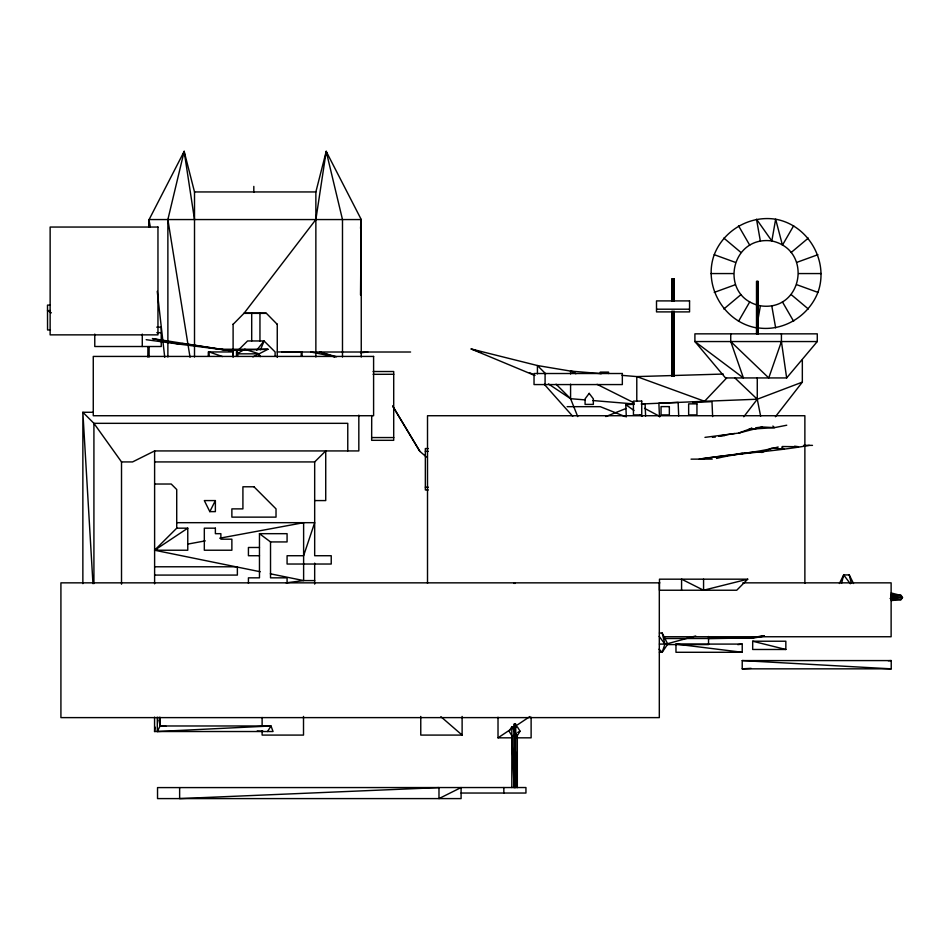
<?xml version="1.0" encoding="UTF-8"?>
<svg xmlns="http://www.w3.org/2000/svg" width="950" height="950" viewBox="0 0 950 950"><rect width="100%" height="100%" fill="white"/><g stroke="black" fill="none" stroke-linecap="round" stroke-linejoin="round"><path stroke-width="1.43" d="M147.832 357.093L147.927 346.738M149.055 226.943L149.114 219.557L184.158 151.406L194.513 191.947L194.513 357.022M360.525 294.975L361.249 219.557L326.206 151.406L315.863 191.947L315.863 357.022M515.411 751.486L517.322 787.538L517.322 735.621L520.066 731.203L517.322 726.786L511.824 726.786L509.069 731.203L511.824 735.621L514.081 787.538L514.425 750.453M360.525 228.368L361.249 219.557L149.114 219.557L149.114 226.943M327.608 155.586L326.206 151.406L315.863 219.557L244.162 313.132L233.106 324.354M267.556 731.524L271.011 725.978L157.308 731.524L160.063 725.978L271.011 725.978L273.054 731.524L154.565 731.524L155.218 727.213M757.732 320.969L760.392 305.805C718.485 297.267 729.695 235.172 771.828 240.956C813.378 249.933 802.726 312.134 760.392 305.805M756.509 327.857C723.912 322.121 702.917 285.808 714.246 254.695C723.674 230.292 749.788 215.163 775.651 219.224C808.248 224.96 829.243 261.274 817.914 292.386C808.652 316.148 783.406 331.645 757.981 327.857M167.877 357.022L167.877 219.557L184.158 151.406L194.513 219.557M841.629 583.205L843.683 574.916L849.241 574.916L853.516 583.514M183.231 154.197L184.158 151.406M659.419 633.033L662.174 633.033L664.917 644.088L662.174 652.282L659.419 652.282M781.422 333.842L781.422 341.549L768.752 377.934L730.74 341.549L730.74 333.842M260.549 349.742L264.053 340.955L247.558 340.955L236.502 351.951L236.502 356.096M839.408 583.514L843.683 574.916L850.321 583.763M209.819 511.634L215.377 500.579L204.321 500.579L209.819 511.634L215.377 511.634L215.377 500.579M793.654 225.756L782.444 245.159L775.651 219.224L771.828 240.956L756.509 219.224L760.392 241.276M738.506 321.338L749.716 301.922M662.174 633.033L667.731 644.088L662.174 652.282L659.074 649.206M743.791 416.753L757.269 399.226L802.334 382.137L802.334 360.038M775.402 416.741L802.334 382.137M256.761 350.158L264.053 340.955L275.108 351.951L275.108 356.096M786.648 377.934L817.273 341.549L817.273 333.842L694.901 333.842L694.901 341.549L725.515 377.934L786.648 377.934L781.422 341.549M726.572 378.064L704.544 401.28L641.203 403.999M747.721 579.179L736.725 590.235L659.478 590.235L659.478 579.179L747.721 579.179L703.57 590.235L681.578 579.179L681.578 590.235M260.229 571.746L154.612 550.228L176.724 528.176L187.768 528.176L187.768 550.228L154.612 550.228L187.768 528.176M154.612 461.926L314.676 461.926L325.731 450.929L325.731 500.579L314.676 500.579M723.841 308.988L740.988 294.595M791.172 252.486L808.319 238.094M498.014 717.203L498.014 737.829L510.281 729.648M515.185 726.37L529.898 716.549M237.999 356.476L237.049 353.839L244.756 349.256L259.089 353.839L267.983 349.256L220.709 349.256L152.404 338.58L178.766 344.078L229.496 350.55L267.983 349.256M517.714 732.462L520.066 731.203M358.827 415.138L358.827 450.929L154.612 450.929L132.572 461.926L121.517 461.926L93.919 423.332L82.864 412.276L93.254 412.276M252.854 356.915L259.089 353.839L260.051 356.488M605.815 416.563L626.014 408.488M749.123 429.234L751.664 428.284L753.279 428.984L774.464 427.642L786.742 425.22M751.664 428.284L738.672 433.081L704.959 437.368M796.836 262.354L817.914 254.695M714.246 292.386L735.324 284.727M740.228 432.547L738.672 433.081L762.339 426.989L774.464 427.642L772.908 426.051M667.232 643.791L695.721 635.966M716.538 458.446C736.891 453.364 757.922 452.485 778.169 446.987M154.612 550.228L157.51 549.694M187.886 544.077L205.248 540.871M219.711 538.199L303.62 522.678L303.62 580.581L286.092 582.849M753.492 638.044L708.367 638.483L753.492 638.044L764.429 636.132M762.232 635.966L750.583 637.889L764.394 635.977M734.516 433.485L718.782 436.05L724.696 435.646M809.293 445.372C772.778 451.796 735.811 453.459 699.212 459.123L742.496 453.411L738.126 453.839L757.055 451.844L762.066 452.438L771.661 448.174L783.904 448.994L781.814 447.331M737.806 644.634L742.223 644.088L742.223 652.282L675.972 652.282L675.972 644.088L742.223 644.088M755.666 427.797L762.339 426.989M360.549 352.794L367.769 352.011M891.242 600.59L901.158 599.557L902.5 597.562L901.206 595.519L891.183 592.978M742.223 668.836L891.231 668.836L891.231 660.582L742.223 660.582L742.223 668.836L751.082 668.337M888.286 660.749L891.231 660.582M626.311 416.896L625.789 404.676L634.054 404.308M642.331 403.94L645.086 403.809L645.608 416.029M692.681 402.515L711.989 401.66L712.631 416.587M712.393 437.214L715.326 437.107M723.259 374.051L636.785 376.592L622.072 375.369M691.042 459.147L712.262 459.076M194.513 191.947L315.863 191.947M710.909 273.564L733.329 273.564M798.831 273.564L821.263 273.564M50.386 305.104L47.5 305.104L47.559 329.959L50.433 329.959M656.996 309.201L689.071 309.201M50.433 310.603L47.5 310.603L51.371 312.835M244.162 313.132L266.214 313.132L277.257 324.354M244.162 313.358L266.214 313.358M156.75 327.156L161.191 327.156L161.251 346.512L94.774 346.512L94.774 334.091M156.821 332.654L161.251 332.702M817.273 341.549L694.901 341.549L743.411 377.934L730.74 341.549M277.257 351.951L302.064 351.951L302.064 356.108M281.794 352.011L410.578 352.011M237.049 353.839L259.089 353.839M373.124 371.521L393.704 371.521L393.704 440.313L371.652 440.313L371.711 415.483M373.124 374.324L393.763 374.276M567.126 406.671L600.281 406.671L625.254 416.622M371.652 437.558L393.763 437.558M803.581 445.372L812.476 445.372M428.284 448.554L425.351 448.554L425.351 489.963L428.284 489.963M425.351 451.357L428.296 451.357M154.612 484.025L171.226 484.025L176.724 489.523L176.724 528.176M425.351 487.207L428.296 487.207M176.748 522.678L314.676 522.678L303.62 555.726L287.078 555.726L287.078 564.027L331.229 564.027L331.229 555.726L314.676 555.726L314.676 461.926M259.469 533.674L287.078 533.674L287.078 541.928L270.524 541.928L259.469 533.674L259.469 577.837L248.425 577.837L248.425 583.336M259.469 547.485L248.425 547.485L248.425 555.726L259.469 555.726M154.612 566.782L237.369 566.782L237.369 575.082L154.612 575.082M314.676 580.581L303.62 580.581L270.346 573.8M659.858 582.849L60.919 582.849L60.919 717.618L659.312 717.618L659.312 582.849M742.876 582.849L891.124 582.849L891.124 636.749L664.299 636.749M513.76 583.336L515.375 583.336M664.383 638.531L708.593 638.483M752.685 641.226L785.84 641.226L785.84 649.479L752.685 649.479L752.685 641.226L785.84 649.479M659.419 644.088L667.731 644.088M667.328 644.575L708.534 644.575L708.534 636.488M462.116 716.443L462.116 735.086L420.767 735.086L420.767 716.443M511.824 735.621L517.322 735.621L511.824 726.786L511.824 787.538M498.014 737.829L512.406 737.829M516.729 737.829L531.121 737.829L531.121 717.203M461.094 793.036L525.944 793.036L525.944 787.538L157.534 787.597L157.534 798.594L461.094 798.594L461.094 787.538L438.983 798.594L438.983 787.597L179.633 798.594L179.633 787.597M890.708 597.503L902.5 597.562L890.993 596.291M782.254 446.524L798.511 446.726L794.592 446.215M891.064 595.282L901.206 595.519L890.981 594.403M891.041 599.308L901.158 599.557L890.079 598.441M165.953 726.275L160.063 725.978L159.018 720.195M257.201 730.989L263.091 731.298M742.223 660.582L891.231 668.836M534.719 375.464L471.176 348.983L537.427 365.536L570.582 371.094L601.469 373.659M548.482 383.954L570.582 398.691L585.295 399.914M592.646 400.52L633.84 403.94M675.972 644.088L742.223 652.282M146.193 339.696L178.766 344.078L182.483 343.544L229.496 350.55L220.709 349.256M310.899 352.011L335.077 356.856M570.582 373.991L570.582 371.094L574.904 371.984M336.549 356.796L319.687 352.011L334.412 356.784M471.176 348.983L480.843 352.213M222.442 356.559L209.119 351.951L209.119 356.108M714.246 254.695L735.324 262.354M796.836 284.727L817.914 292.386M570.582 371.094L575.878 373.742M597.063 384.334L634.137 402.871M529.482 372.614L534.779 375.262M644.539 408.322L660.06 416.587M625.789 404.676L633.994 410.471M639.861 414.604L642.212 416.266M236.502 351.951L238.711 353.614M723.841 238.094L740.988 252.486M791.172 294.595L808.319 308.988M392.754 406.196L419.853 451.357L426.479 457.033M440.883 716.68L462.116 735.086M734.849 377.898L757.269 399.226L760.641 416.195M545.716 373.825L537.427 365.536L537.427 373.825M556.071 384.192L570.582 398.691L577.731 416.599M258.554 354.754L260.383 356.582M544.291 384.311L572.743 416.314M659.146 636.346L664.917 644.088M392.683 406.054L419.853 451.357M738.506 225.756L749.716 245.159M782.444 301.922L793.654 321.338M849.241 574.916L851.295 583.205M326.206 151.406L342.487 219.557L342.487 357.022M771.768 305.805L775.651 327.857M167.877 219.557L190.036 357.271M149.946 226.872L149.114 219.557L149.661 226.943M157.249 291.341L164.73 357.271M159.279 717.297L160.063 725.978L160.063 717.297M92.957 583.633L82.864 412.276L82.864 583.633M515.399 752.934L517.049 787.538M678.716 415.981L678.134 402.408L658.884 403.216L659.478 416.801M804.876 583.347L804.876 415.732L427.512 415.732L427.512 583.347M758.183 333.842L758.183 281.39L756.509 281.39L756.509 333.842M757.756 281.39L757.756 333.842M757.269 377.791L757.269 399.226L704.544 401.28L636.785 376.592L636.785 401.28M756.948 281.39L756.948 333.842M703.57 579.179L703.57 590.235M674.251 300.901L674.251 278.742L671.828 278.742L671.828 300.901M674.251 311.232L674.251 376.212M673.657 278.742L673.657 300.901M673.657 311.232L673.657 376.212M672.41 278.742L672.41 300.901M672.41 311.232L672.41 376.212M671.828 311.232L671.828 376.212M608.534 373.516L608.534 372.115L600.281 372.115L600.281 373.516M570.582 384.168L570.582 398.691M545.086 373.516L545.086 384.572M515.696 787.538L515.696 724.031L514.081 724.031L514.081 787.538M515.327 724.031L515.327 787.538M514.461 724.031L514.461 787.538M503.844 787.538L503.844 793.036M361.249 219.557L361.249 357.022M347.771 450.929L347.771 423.332L93.919 423.332L93.919 583.561M314.676 563.136L314.676 584.107M303.513 716.443L303.513 735.086L262.117 735.086L262.117 730.693M301.245 351.951L301.245 356.108M287.078 583.336L287.078 577.837L270.524 577.837L270.524 541.928M277.257 324.14L277.257 357.402M262.117 717.499L262.117 726.287M259.956 312.823L259.956 340.955M253.816 186.402L253.816 192.256M251.703 312.823L251.703 340.955M233.106 324.14L233.106 357.295M232.999 356.119L232.999 351.951L208.311 351.951L208.311 356.108M157.308 717.167L157.308 731.524M154.612 450.929L154.612 583.834M154.565 717.167L154.565 731.524M149.114 346.679L149.114 357.022M142.274 334.091L142.274 346.512M121.517 461.926L121.517 584.214M589.178 393.359L585.081 398.858L585.081 404.403L593.334 404.403L593.334 398.858L589.178 393.359M157.961 227.05L50.136 227.05L50.136 334.863L157.961 334.863L157.961 227.05M689.557 300.901L656.509 300.901L656.509 311.897L689.557 311.897L689.557 300.901M373.599 356.428L93.266 356.428L93.266 415.732L373.599 415.732L373.599 356.428M622.333 373.516L534.031 373.516L534.031 384.572L622.333 384.572L622.333 373.516M641.737 401.114L633.436 401.114L633.436 414.912L641.737 414.912L641.737 401.114M696.944 403.869L688.643 403.869L688.643 414.912L696.944 414.912L696.944 403.869M669.346 406.612L661.046 406.612L661.046 414.912L669.346 414.912L669.346 406.612M253.971 486.78L242.915 486.78L242.915 508.879L231.871 508.879L231.871 517.133L276.022 517.133L276.022 508.879L253.971 486.78M215.377 528.176L204.321 528.176L204.321 550.228L231.871 550.228L231.871 539.184L220.875 539.184L220.875 533.674L215.377 533.674L215.377 528.176"/></g></svg>
